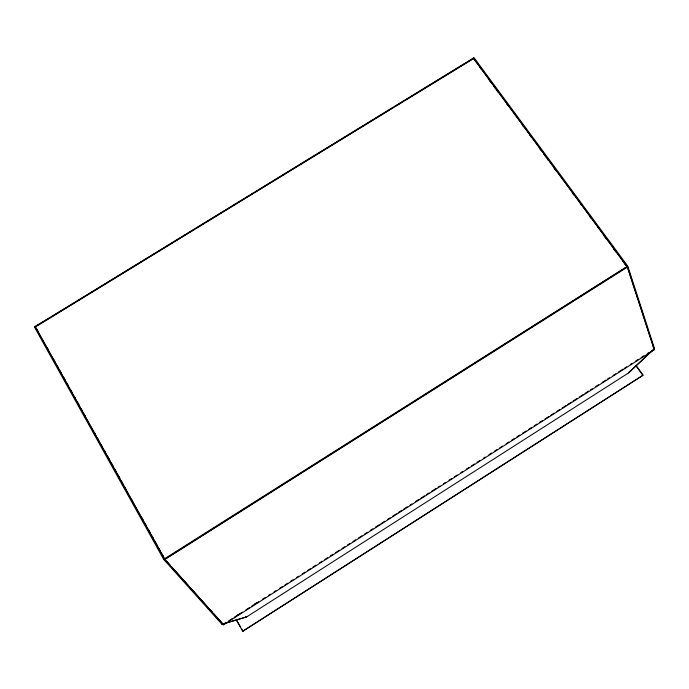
<?xml version="1.0" encoding="UTF-8"?>
<svg xmlns="http://www.w3.org/2000/svg" width="689" height="689" viewBox="0 0 689 689"><rect width="100%" height="100%" fill="white"/><g stroke="black" fill="none" stroke-linecap="round" stroke-linejoin="round"><path stroke-width="1.03" d="M654.361 349.676L627.601 267.143L626.964 266.807L164.662 559.399L223.486 624.794L654.274 349.788L627.179 266.677M473.36 58.625L473.154 58.212L35.217 326.5L164.654 558.857M222.874 624.122L222.246 624.587L163.801 559.502M627.817 266.273L654.541 348.643L653.999 349.116M636.36 365.781L642.983 374.988L642.665 375.548L243.157 631.055L242.58 631.055L236.327 620.014M223.055 623.976L246.412 617.043L629.221 372.508M246.059 617.31L246.895 616.483M473.403 58.143L474.11 57.807L627.67 265.997M643.052 375.186L242.735 631.21M626.689 266.919L626.887 266.445L473.291 58.177M653.594 349.487L628.54 372.697M626.938 266.591L164.507 558.805M628.73 372.852L652.784 350.021M473.61 58.548L35.423 326.948M35.234 326.517L50.288 317.577M164.74 559.502L627.515 267.039M223.985 623.717L223.262 624.208M237.171 615.251L239.893 613.52M254.396 604.253L257.118 602.522M225.131 623.123L223.193 624.355L223.339 624.828M228.757 620.806L232.382 618.489M234.2 617.335L237.817 615.019M239.634 613.865L242.356 612.125M245.982 609.817L249.607 607.5M251.416 606.346L255.042 604.029M256.851 602.866L258.668 601.712M262.294 599.396L265.015 597.664M268.641 595.348L270.45 594.194M274.076 591.877L275.893 590.723M279.51 588.406L282.232 586.666M284.953 584.935L287.675 583.195M290.388 581.464L293.109 579.725M296.735 577.416L298.552 576.254M302.17 573.946L304.891 572.206M307.613 570.466L310.334 568.735M313.047 566.995L315.769 565.264M319.395 562.947L322.116 561.216M324.829 559.477L327.551 557.745M330.272 556.006L332.994 554.266M335.707 552.535L339.332 550.218M342.054 548.487L344.776 546.747M347.489 545.016L350.21 543.276M352.932 541.545L355.653 539.806M358.366 538.066L361.992 535.758M364.714 534.018L367.435 532.287M370.148 530.547L372.87 528.816M375.591 527.076L379.217 524.76M381.026 523.606L384.651 521.289M387.373 519.558L390.095 517.818M392.808 516.087L396.433 513.77M398.251 512.616L401.876 510.299M403.685 509.145L407.311 506.828M410.033 505.089L411.841 503.935M415.467 501.618L419.093 499.31M420.91 498.147L424.536 495.83M426.345 494.676L429.066 492.945M431.788 491.205L436.318 488.312M438.126 487.157L439.944 485.995M443.57 483.687L445.378 482.524M449.004 480.216L451.726 478.476M454.447 476.745L457.16 475.005M460.786 472.688L462.603 471.534M466.229 469.218L468.951 467.486M471.664 465.747L474.385 464.016M477.107 462.276L479.82 460.545M483.445 458.228L485.263 457.074M488.889 454.757L491.61 453.017M494.323 451.286L497.045 449.547M499.766 447.816L502.479 446.076M506.105 443.759L508.826 442.028M511.548 440.288L514.261 438.557M516.983 436.817L519.704 435.086M522.426 433.347L526.051 431.03M528.764 429.299L531.486 427.559M534.208 425.828L536.92 424.088M539.642 422.357L542.364 420.617M545.085 418.886L548.711 416.569M550.52 415.415L554.145 413.099M556.867 411.359L559.58 409.628M562.302 407.888L565.927 405.58M567.745 404.417L571.37 402.109M573.179 400.946L576.805 398.63M579.527 396.898L583.152 394.582M584.961 393.428L588.587 391.111M590.404 389.957L592.213 388.794M595.839 386.486L598.56 384.746M602.186 382.438L605.812 380.121M607.62 378.959L609.438 377.805M613.064 375.488L615.777 373.757M618.498 372.017L623.028 369.123M624.845 367.969L626.654 366.815M630.28 364.498L632.097 363.344M635.723 361.027L638.436 359.288M641.158 357.557L643.879 355.817M647.505 353.509L649.314 352.346M52.123 316.458L75.049 302.411M76.884 301.291L85.143 296.236M86.978 295.107L105.322 283.868M107.157 282.748L109.904 281.06M111.739 279.941L194.289 229.377M196.124 228.248L204.383 223.193M206.218 222.073L229.144 208.026M230.979 206.907L249.323 195.667M251.158 194.548L253.905 192.86M255.74 191.731L348.384 134.992M350.219 133.873L373.145 119.826M374.98 118.697L393.324 107.467M395.159 106.339L403.418 101.283M405.253 100.163L473.257 58.522M223.563 623.941L223.27 624.045A1.094 0.93 61.6 0 1 223.029 623.803M224.287 623.545L246.955 616.698M35.105 326.595L34.476 327.086L163.612 559.235M223.193 624.355L213.823 613.951M166.79 561.501L170.355 565.48M171.785 567.064L188.175 585.34M190.31 587.726L206.7 606.001M208.836 608.387L212.401 612.357M164.482 559.072L170.174 565.428M171.604 567.013L222.926 624.286M35.036 326.603L164.292 558.805M245.982 617.068L246.119 617.232A0.973 0.551 63.5 0 1 245.939 616.922M222.349 624.656L221.195 622.658M242.95 631.133L241.77 629.135M627.033 266.402L473.455 58.083M479.725 67.255L480.991 68.986M489.268 80.208L490.542 81.939M493.72 86.254L495.632 88.838M496.907 90.569L498.173 92.292M506.449 103.522L507.724 105.245M522.357 125.097L523.631 126.828M529.996 135.457L531.271 137.189M539.547 148.411L540.813 150.133M544 154.457L545.912 157.04M547.178 158.771L548.453 160.494M553.543 167.401L556.092 170.855M572.637 193.299L573.911 195.03M580.276 203.66L581.55 205.391M589.818 216.613L591.093 218.335M597.458 226.974L598.732 228.696M603.822 235.604L606.372 239.057M613.365 248.557L615.914 252.01M622.916 261.501L625.457 264.955M653.215 346.894L654.55 348.772M636.102 366.014L642.122 374.377M237.085 620.858L240.737 627.291M36.586 328.679L38.153 331.495M47.041 347.454L48.084 349.332M53.311 358.719L54.879 361.536M56.963 365.291L58.014 367.168M60.098 370.923L61.665 373.739M63.758 377.494L65.326 380.311M66.893 383.127L68.461 385.943M70.554 389.698L72.121 392.523M74.214 396.278L75.256 398.156M77.349 401.911L78.916 404.727M81.009 408.482L82.577 411.299M84.144 414.115L85.186 415.992M94.591 432.89L95.633 434.768M97.209 437.584L98.777 440.4M100.861 444.155L102.428 446.972M104.521 450.727L105.563 452.604M107.656 456.359L109.224 459.175M111.317 462.93L112.884 465.747M114.452 468.563L116.019 471.388M118.112 475.143L119.679 477.959M121.764 481.714L122.814 483.592M124.898 487.347L126.466 490.163M131.694 499.551L132.744 501.428M141.624 517.387L143.191 520.204M144.759 523.02L146.326 525.836M148.419 529.591L149.987 532.408M152.08 536.163L153.122 538.04M155.214 541.795L156.782 544.611M158.866 548.375L160.434 551.191M162.001 554.008L163.577 556.824"/></g></svg>
